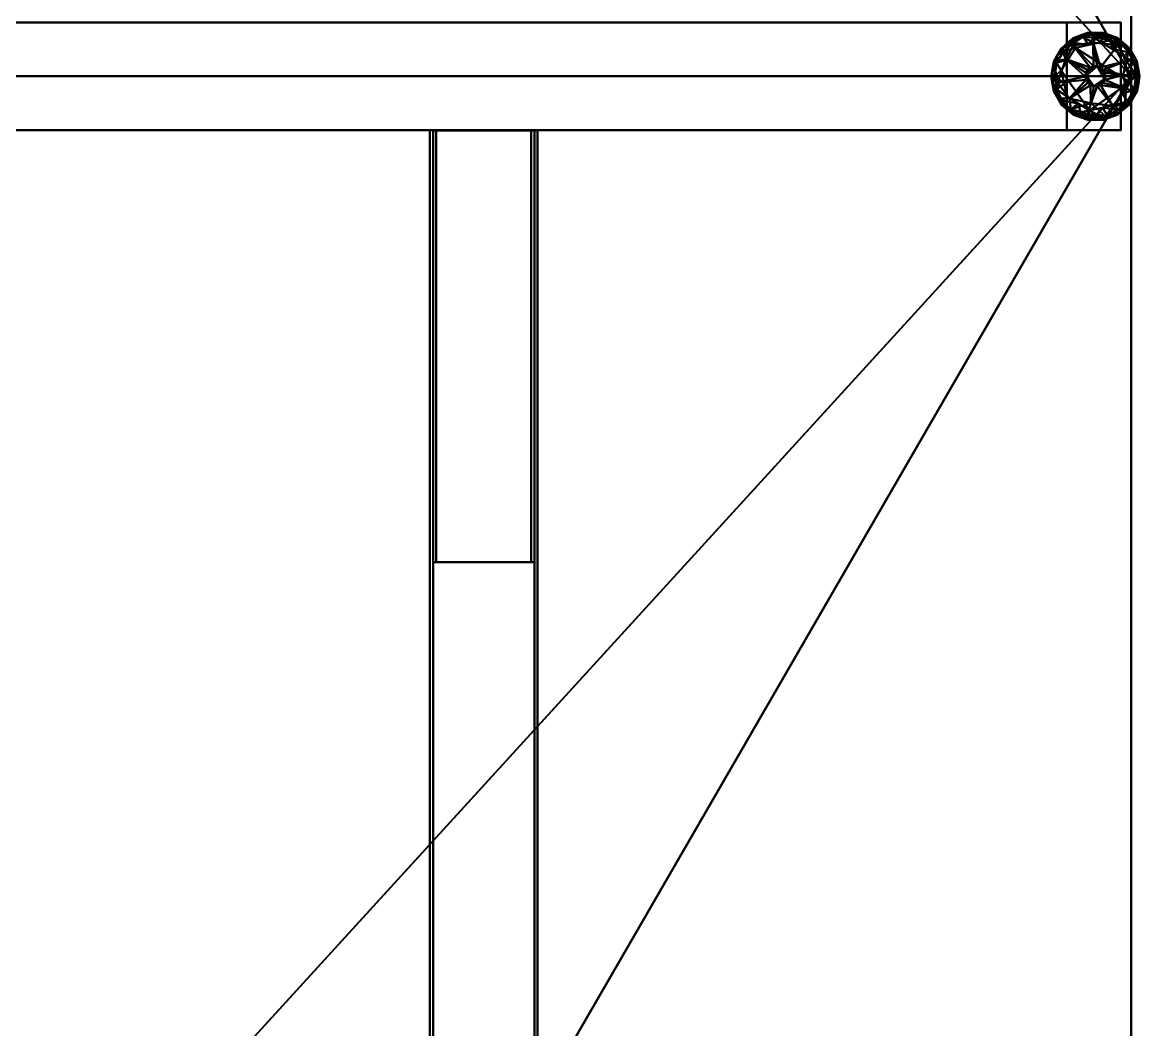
# Model space of a CAD drawing. Header units: millimetres. Extents: x -602 to 604, y -1000 to 2600.
# Drawn here: x 86 to 604, y -242 to 225 of the extents above; entities that cross this region are included whole.
import ezdxf

# ---------------------------------------------------------------- set-up
doc = ezdxf.new("R2010")
doc.units = ezdxf.units.MM
doc.layers.add('I-FURN', color=7, linetype='Continuous', lineweight=40)

msp = doc.modelspace()

# ---------------------------------------------------------------- meshes
at = {"layer": 'I-FURN', "color": 254, "true_color": 0xd7ccc1}
mesh = msp.add_polyface(dxfattribs=at)
corners = [(600.03, 200, 740), (600.03, 1400, 740), (3, 1400, 740), (3, 200, 740), (176.04, 664.43, 740), (56.24, 664.43, 740), (56.24, 933.24, 740), (176.04, 933.24, 740)]
mesh.append_faces([[corners[k] for k in face] for face in [(4, 0, 7)]], dxfattribs={"vtx0": -1, "vtx1": -1, "color": 254})
mesh.append_faces([[corners[k] for k in face] for face in [(3, 5, 6, 2), (2, 6, 7)]], dxfattribs={"vtx0": -1, "vtx2": -1, "color": 254})
mesh.append_faces([[corners[k] for k in face] for face in [(1, 2, 7, 0)]], dxfattribs={"vtx1": -1, "vtx2": -1, "color": 254})
mesh.append_faces([[corners[k] for k in face] for face in [(3, 0, 4, 5)]], dxfattribs={"vtx1": -1, "vtx3": -1, "color": 254})
mesh = msp.add_polyface(dxfattribs=at)
corners = [(600.03, 200, 715), (3, 200, 715), (3, 1400, 715), (600.03, 1400, 715), (176.04, 664.43, 715), (176.04, 933.24, 715), (56.24, 933.24, 715), (56.24, 664.43, 715)]
mesh.append_faces([[corners[k] for k in face] for face in [(6, 2, 5)]], dxfattribs={"vtx0": -1, "vtx1": -1, "color": 254})
mesh.append_faces([[corners[k] for k in face] for face in [(4, 0, 1, 7), (0, 4, 5)]], dxfattribs={"vtx0": -1, "vtx2": -1, "color": 254})
mesh.append_faces([[corners[k] for k in face] for face in [(5, 2, 3, 0)]], dxfattribs={"vtx0": -1, "vtx3": -1, "color": 254})
mesh.append_faces([[corners[k] for k in face] for face in [(1, 2, 6, 7)]], dxfattribs={"vtx1": -1, "vtx3": -1, "color": 254})
mesh = msp.add_polyface(dxfattribs=at)
corners = [(600.03, 1400, 740), (600.03, 200, 740), (600.03, 200, 715), (600.03, 1400, 715)]
mesh.append_faces([[corners[k] for k in face] for face in [(0, 1, 2, 3)]], dxfattribs={"color": 254})
at = {"layer": 'I-FURN', "color": 250, "true_color": 0x1d1d1d}
mesh = msp.add_polyface(dxfattribs=at)
corners = [(-594.97, 225, 715), (595.24, 225, 715), (595.24, 225, 32.81), (570.24, 225, 32.81), (570.24, 225, 665), (-569.97, 225, 665), (-569.97, 225, 32.81), (-594.97, 225, 32.81)]
mesh.append_faces([[corners[k] for k in face] for face in [(4, 1, 2, 3)]], dxfattribs={"vtx0": -1, "color": 250})
mesh.append_faces([[corners[k] for k in face] for face in [(7, 0, 5, 6)]], dxfattribs={"vtx1": -1, "color": 250})
mesh.append_faces([[corners[k] for k in face] for face in [(4, 5, 0, 1)]], dxfattribs={"vtx1": -1, "vtx3": -1, "color": 250})
mesh = msp.add_polyface(dxfattribs=at)
corners = [(595.24, 225, 715), (-594.97, 225, 715), (-594.97, 175, 715), (595.24, 175, 715)]
mesh.append_faces([[corners[k] for k in face] for face in [(3, 0, 1, 2)]], dxfattribs={"color": 250})
mesh = msp.add_polyface(dxfattribs=at)
corners = [(-569.97, 225, 665), (570.24, 225, 665), (570.24, 175, 665), (-569.97, 175, 665)]
mesh.append_faces([[corners[k] for k in face] for face in [(0, 1, 2, 3)]], dxfattribs={"color": 250})
mesh = msp.add_polyface(dxfattribs=at)
corners = [(570.24, 225, 32.81), (595.24, 225, 32.81), (595.24, 175, 32.81), (570.24, 175, 32.81)]
mesh.append_faces([[corners[k] for k in face] for face in [(3, 0, 1, 2)]], dxfattribs={"color": 250})
mesh = msp.add_polyface(dxfattribs=at)
corners = [(570.24, 225, 665), (570.24, 225, 32.81), (570.24, 175, 32.81), (570.24, 175, 665)]
mesh.append_faces([[corners[k] for k in face] for face in [(0, 1, 2, 3)]], dxfattribs={"color": 250})
mesh = msp.add_polyface(dxfattribs=at)
corners = [(595.24, 225, 32.81), (595.24, 225, 715), (595.24, 175, 715), (595.24, 175, 32.81)]
mesh.append_faces([[corners[k] for k in face] for face in [(0, 1, 2, 3)]], dxfattribs={"color": 250})
mesh = msp.add_polyface(dxfattribs=at)
corners = [(587, 220.21, 19.4), (586.94, 219.87, 17.72), (586.78, 218.93, 16.29), (586.54, 217.53, 15.33), (586.26, 215.87, 15), (574.24, 213.15, 15), (567.66, 202.72, 15), (570.39, 190.71, 15), (580.81, 184.13, 15), (580.52, 182.47, 15.33), (580.28, 181.07, 16.29), (580.12, 180.13, 17.72), (580.06, 179.8, 19.4), (573.35, 182.21, 19.4), (567.88, 186.76, 19.4), (564.3, 192.91, 19.4), (563.03, 199.91, 19.4), (564.24, 206.92, 19.4), (567.76, 213.1, 19.4), (573.19, 217.7, 19.4), (579.87, 220.17, 19.4), (577.89, 218.25, 16.18), (572.13, 184.68, 16.18), (581.97, 219.34, 16.49), (575.61, 182.29, 16.49), (570.95, 207.94, 15), (569.02, 196.72, 15), (565.52, 206.28, 16.16), (565.45, 193.88, 16.18), (582.62, 220.18, 19.4), (575.94, 181.28, 19.4), (564.78, 200.04, 15.89), (568.88, 211.71, 15.89), (573.32, 215.57, 15.79), (580.25, 214.51, 15), (576.53, 218.94, 19.4), (575.3, 218.4, 17.69), (571.41, 216.04, 17.58), (570.62, 184.48, 19.4), (569.63, 185.4, 17.69), (568.14, 188.77, 16.13), (567.05, 188.36, 17.75), (575.6, 187.42, 15), (566.09, 189.83, 19.4), (582.6, 217.91, 15.4), (576.68, 183.43, 15.4), (563.63, 203.42, 19.4), (563.54, 201.61, 17.48), (563.65, 197.03, 17.58), (566, 209.8, 17.54), (568.4, 213.1, 17.39), (570.48, 215.4, 19.4), (565.23, 191.78, 17.5), (564.11, 205.36, 17.67), (563.66, 196.41, 19.4), (566, 210.01, 19.4)]
mesh.append_faces([[corners[k] for k in face] for face in [(29, 23, 20), (6, 27, 25), (3, 23, 2), (9, 45, 8), (7, 28, 26), (34, 44, 4), (46, 47, 16), (51, 50, 18)]], dxfattribs={"vtx0": -1, "vtx1": -1, "color": 250})
mesh.append_faces([[corners[k] for k in face] for face in [(19, 36, 37), (44, 23, 3), (47, 48, 16), (27, 53, 49), (36, 23, 21), (23, 29, 1), (37, 36, 33), (21, 34, 33), (5, 32, 33), (40, 41, 52), (25, 27, 32), (49, 50, 32), (39, 14, 41), (45, 9, 24), (31, 27, 6), (11, 30, 24), (39, 40, 22), (27, 49, 32), (26, 28, 31), (39, 24, 13), (47, 27, 31), (21, 44, 34), (23, 36, 20), (33, 36, 21), (50, 33, 32), (50, 51, 37), (41, 40, 39), (24, 39, 22), (28, 7, 40), (40, 42, 22), (41, 43, 52), (21, 23, 44), (24, 22, 45), (42, 45, 22), (53, 27, 47), (48, 31, 28), (31, 48, 47), (48, 28, 52), (49, 18, 50), (48, 52, 15), (33, 50, 37), (40, 52, 28), (46, 53, 47), (49, 53, 17)]], dxfattribs={"vtx0": -1, "vtx1": -1, "vtx2": -1, "color": 250})
mesh.append_faces([[corners[k] for k in face] for face in [(40, 7, 42), (32, 5, 25), (24, 10, 11), (24, 9, 10), (41, 14, 43), (45, 42, 8), (52, 43, 15)]], dxfattribs={"vtx0": -1, "vtx2": -1, "color": 250})
mesh.append_faces([[corners[k] for k in face] for face in [(36, 19, 35, 20), (39, 13, 38, 14), (48, 15, 54, 16)]], dxfattribs={"vtx0": -1, "vtx3": -1, "color": 250})
mesh.append_faces([[corners[k] for k in face] for face in [(3, 4, 44), (1, 2, 23), (6, 26, 31), (46, 17, 53), (30, 13, 24), (34, 5, 33), (55, 18, 49, 17), (51, 19, 37)]], dxfattribs={"vtx1": -1, "vtx2": -1, "color": 250})
mesh.append_faces([[corners[k] for k in face] for face in [(29, 0, 1), (11, 12, 30)]], dxfattribs={"vtx2": -1, "color": 250})
mesh = msp.add_polyface(dxfattribs=at)
corners = [(587, 220.2, 19.4), (579.85, 220.16, 19.4), (573.18, 217.69, 19.4), (567.76, 213.09, 19.41), (564.23, 206.92, 19.41), (563.03, 199.92, 19.41), (564.29, 192.92, 19.41), (567.87, 186.77, 19.4), (573.33, 182.22, 19.4), (580.06, 179.8, 19.4), (587.22, 179.84, 19.4), (593.89, 182.31, 19.4), (599.31, 186.91, 19.41), (602.83, 193.08, 19.41), (604.03, 200.08, 19.41), (602.77, 207.08, 19.41), (599.19, 213.22, 19.4), (593.73, 217.78, 19.4), (582.74, 195.37, 28.28), (581.2, 195.92, 28.27), (579.95, 196.96, 28.23), (579.12, 198.37, 28.18), (578.83, 199.98, 28.11), (579.11, 201.59, 28.03), (579.92, 203, 27.96), (581.16, 204.06, 27.9), (582.69, 204.63, 27.86), (584.33, 204.63, 27.85), (585.86, 204.08, 27.86), (587.12, 203.04, 27.9), (587.94, 201.63, 27.96), (588.23, 200.02, 28.03), (587.96, 198.41, 28.11), (587.15, 197, 28.18), (585.9, 195.94, 28.23), (584.37, 195.38, 28.27), (569.82, 207.88, 25.45), (582.49, 215.64, 25.15), (597.95, 207.18, 25.17), (571.44, 189.78, 26.05), (591.53, 186.34, 26.05), (597.85, 194.12, 25.91), (579.96, 182.4, 24.89), (565.94, 197.16, 24.65), (601.92, 201.02, 23.89), (593.9, 214.44, 24.03), (596.4, 200.48, 26.61), (570.47, 215.39, 19.41), (573.23, 214.3, 24.24), (576.51, 218.93, 19.4), (584.27, 219.37, 22.52), (566.08, 189.85, 19.41), (581.41, 187.62, 27.3), (596.6, 184.61, 19.41), (597.13, 186.71, 23.67), (572.19, 184.78, 23.85), (588.37, 181.43, 23.59)]
mesh.append_faces([[corners[k] for k in face] for face in [(13, 54, 12), (22, 43, 21), (7, 55, 51), (2, 48, 49), (6, 43, 5), (51, 43, 6), (10, 42, 9), (19, 52, 18), (33, 41, 32), (47, 48, 2), (32, 46, 31), (49, 50, 1), (8, 55, 7)]], dxfattribs={"vtx0": -1, "vtx1": -1, "color": 250})
mesh.append_faces([[corners[k] for k in face] for face in [(25, 48, 36), (54, 40, 11), (48, 37, 49), (41, 40, 54), (48, 47, 36), (26, 37, 48), (42, 56, 52), (35, 52, 40), (38, 16, 45), (45, 17, 50), (38, 45, 28), (46, 44, 38), (41, 13, 44), (44, 46, 41), (46, 32, 41), (8, 42, 55), (28, 45, 37), (4, 43, 36), (15, 38, 44), (36, 43, 22), (43, 51, 39), (39, 52, 19), (42, 10, 56), (45, 50, 37), (41, 34, 40), (50, 49, 37), (54, 13, 41), (52, 55, 42), (21, 43, 39), (52, 39, 55), (46, 38, 29), (51, 55, 39), (11, 40, 56), (52, 56, 40)]], dxfattribs={"vtx0": -1, "vtx1": -1, "vtx2": -1, "color": 250})
mesh.append_faces([[corners[k] for k in face] for face in [(36, 24, 25), (36, 22, 23), (48, 25, 26), (37, 26, 27), (50, 17, 0), (38, 28, 29), (44, 13, 14), (39, 20, 21), (37, 27, 28), (42, 8, 9), (41, 33, 34), (46, 30, 31), (44, 14, 15)]], dxfattribs={"vtx0": -1, "vtx2": -1, "color": 250})
mesh.append_faces([[corners[k] for k in face] for face in [(53, 12, 54, 11), (15, 16, 38), (23, 24, 36), (16, 17, 45), (29, 30, 46), (4, 5, 43), (0, 1, 50), (19, 20, 39), (3, 4, 36), (34, 35, 40), (35, 18, 52), (47, 3, 36), (10, 11, 56)]], dxfattribs={"vtx1": -1, "vtx2": -1, "color": 250})
mesh = msp.add_polyface(dxfattribs=at)
corners = [(580.81, 184.13, 15), (592.83, 186.85, 15), (599.4, 197.28, 15), (596.68, 209.29, 15), (586.26, 215.87, 15), (586.54, 217.53, 15.33), (586.78, 218.93, 16.29), (586.94, 219.87, 17.72), (587, 220.21, 19.4), (593.71, 217.79, 19.4), (599.18, 213.24, 19.4), (602.77, 207.09, 19.4), (604.03, 200.09, 19.4), (602.83, 193.08, 19.4), (599.3, 186.9, 19.4), (593.87, 182.3, 19.4), (587.19, 179.83, 19.4), (580.06, 179.8, 19.4), (580.12, 180.13, 17.72), (580.28, 181.07, 16.29), (580.52, 182.47, 15.33), (589.18, 181.76, 16.18), (594.94, 215.32, 16.18), (585.1, 180.66, 16.49), (591.45, 217.71, 16.49), (596.11, 192.07, 15), (598.04, 203.29, 15), (601.54, 193.72, 16.16), (601.62, 206.12, 16.18), (584.44, 179.82, 19.4), (591.12, 218.73, 19.4), (602.29, 199.97, 15.89), (598.18, 188.29, 15.89), (593.74, 184.43, 15.79), (586.82, 185.49, 15), (590.53, 181.06, 19.4), (591.77, 181.61, 17.69), (595.66, 183.96, 17.58), (596.45, 215.52, 19.4), (597.43, 214.6, 17.69), (598.92, 211.23, 16.13), (600.02, 211.64, 17.75), (591.47, 212.58, 15), (600.97, 210.17, 19.4), (584.47, 182.09, 15.4), (590.38, 216.57, 15.4), (603.43, 196.58, 19.4), (603.53, 198.39, 17.48), (603.42, 202.97, 17.58), (601.06, 190.2, 17.54), (598.66, 186.9, 17.39), (596.58, 184.6, 19.4), (601.84, 208.22, 17.5), (602.95, 194.64, 17.67), (603.4, 203.59, 19.4), (601.06, 189.99, 19.4)]
mesh.append_faces([[corners[k] for k in face] for face in [(29, 23, 16), (2, 27, 25), (5, 45, 4), (3, 28, 26), (34, 44, 0), (46, 47, 12), (51, 50, 14)]], dxfattribs={"vtx0": -1, "vtx1": -1, "color": 250})
mesh.append_faces([[corners[k] for k in face] for face in [(15, 36, 37), (44, 23, 20), (47, 48, 12), (27, 53, 49), (36, 23, 21), (23, 29, 18), (37, 36, 33), (21, 34, 33), (7, 30, 24), (32, 33, 1), (39, 24, 9), (25, 27, 32), (49, 50, 32), (39, 10, 41), (45, 5, 24), (31, 27, 2), (40, 41, 52), (39, 40, 22), (27, 49, 32), (26, 28, 31), (47, 27, 31), (21, 44, 34), (23, 36, 16), (33, 36, 21), (50, 33, 32), (50, 51, 37), (41, 40, 39), (24, 39, 22), (28, 3, 40), (40, 42, 22), (41, 43, 52), (21, 23, 44), (24, 22, 45), (42, 45, 22), (53, 27, 47), (48, 31, 28), (31, 48, 47), (48, 28, 52), (49, 14, 50), (48, 52, 11), (33, 50, 37), (40, 52, 28), (46, 53, 47), (49, 53, 13)]], dxfattribs={"vtx0": -1, "vtx1": -1, "vtx2": -1, "color": 250})
mesh.append_faces([[corners[k] for k in face] for face in [(23, 19, 20), (40, 3, 42), (24, 5, 6), (24, 6, 7), (32, 1, 25), (41, 10, 43), (45, 42, 4), (52, 43, 11)]], dxfattribs={"vtx0": -1, "vtx2": -1, "color": 250})
mesh.append_faces([[corners[k] for k in face] for face in [(36, 15, 35, 16), (39, 9, 38, 10), (48, 11, 54, 12)]], dxfattribs={"vtx0": -1, "vtx3": -1, "color": 250})
mesh.append_faces([[corners[k] for k in face] for face in [(2, 26, 31), (20, 0, 44), (18, 19, 23), (46, 13, 53), (30, 9, 24), (34, 1, 33), (55, 14, 49, 13), (51, 15, 37)]], dxfattribs={"vtx1": -1, "vtx2": -1, "color": 250})
mesh.append_faces([[corners[k] for k in face] for face in [(29, 17, 18), (7, 8, 30)]], dxfattribs={"vtx2": -1, "color": 250})
mesh = msp.add_polyface(dxfattribs=at)
corners = [(580.81, 184.13, 15), (570.39, 190.71, 15), (567.66, 202.72, 15), (574.24, 213.15, 15), (586.26, 215.87, 15), (596.68, 209.29, 15), (599.4, 197.28, 15), (592.83, 186.85, 15)]
mesh.append_faces([[corners[k] for k in face] for face in [(6, 3, 4, 5), (0, 6, 7)]], dxfattribs={"vtx0": -1, "color": 250})
mesh.append_faces([[corners[k] for k in face] for face in [(1, 2, 0)]], dxfattribs={"vtx1": -1, "color": 250})
mesh.append_faces([[corners[k] for k in face] for face in [(2, 3, 6, 0)]], dxfattribs={"vtx1": -1, "vtx2": -1, "vtx3": -1, "color": 250})
mesh = msp.add_polyface(dxfattribs=at)
corners = [(582.74, 195.37, 28.28), (582.74, 195.37, 33.71), (582.74, 195.37, 39.14), (582.74, 195.37, 44.57), (582.74, 195.37, 50), (578.9, 200.8, 50), (584.33, 204.63, 50), (584.33, 204.63, 44.46), (584.33, 204.63, 38.92), (584.33, 204.63, 33.38), (584.33, 204.63, 27.85), (582.69, 204.63, 27.86), (581.16, 204.06, 27.9), (579.92, 203, 27.96), (579.11, 201.59, 28.03), (578.83, 199.98, 28.11), (579.12, 198.37, 28.18), (579.95, 196.96, 28.23), (581.2, 195.92, 28.27)]
mesh.append_faces([[corners[k] for k in face] for face in [(5, 2, 3, 4), (11, 9, 10)]], dxfattribs={"vtx0": -1, "color": 250})
mesh.append_faces([[corners[k] for k in face] for face in [(18, 1, 17), (14, 8, 13)]], dxfattribs={"vtx0": -1, "vtx1": -1, "color": 250})
mesh.append_faces([[corners[k] for k in face] for face in [(15, 2, 5), (8, 15, 5)]], dxfattribs={"vtx0": -1, "vtx1": -1, "vtx2": -1, "color": 250})
mesh.append_faces([[corners[k] for k in face] for face in [(16, 1, 2), (8, 14, 15), (13, 8, 9), (9, 11, 12)]], dxfattribs={"vtx0": -1, "vtx2": -1, "color": 250})
mesh.append_faces([[corners[k] for k in face] for face in [(16, 17, 1), (15, 16, 2), (12, 13, 9)]], dxfattribs={"vtx1": -1, "vtx2": -1, "color": 250})
mesh.append_faces([[corners[k] for k in face] for face in [(18, 0, 1)]], dxfattribs={"vtx2": -1, "color": 250})
mesh.append_faces([[corners[k] for k in face] for face in [(5, 6, 7, 8)]], dxfattribs={"vtx3": -1, "color": 250})
at = {"layer": 'I-FURN', "color": 250, "true_color": 0x262626}
mesh = msp.add_polyface(dxfattribs=at)
corners = [(582.74, 195.37, 50), (588.16, 199.21, 50), (584.33, 204.63, 50), (578.9, 200.8, 50)]
mesh.append_faces([[corners[k] for k in face] for face in [(2, 3, 0, 1)]], dxfattribs={"color": 250})
at = {"layer": 'I-FURN', "color": 250, "true_color": 0x1d1d1d}
mesh = msp.add_polyface(dxfattribs=at)
corners = [(584.33, 204.63, 50), (588.16, 199.21, 50), (582.74, 195.37, 50), (582.74, 195.37, 44.57), (582.74, 195.37, 39.14), (582.74, 195.37, 33.71), (582.74, 195.37, 28.28), (584.37, 195.38, 28.27), (585.9, 195.94, 28.23), (587.15, 197, 28.18), (587.96, 198.41, 28.11), (588.23, 200.02, 28.03), (587.94, 201.63, 27.96), (587.12, 203.04, 27.9), (585.86, 204.08, 27.86), (584.33, 204.63, 27.85), (584.33, 204.63, 33.38), (584.33, 204.63, 38.92), (584.33, 204.63, 44.46)]
mesh.append_faces([[corners[k] for k in face] for face in [(1, 17, 18, 0)]], dxfattribs={"vtx0": -1, "color": 250})
mesh.append_faces([[corners[k] for k in face] for face in [(11, 17, 10), (9, 5, 8)]], dxfattribs={"vtx0": -1, "vtx1": -1, "color": 250})
mesh.append_faces([[corners[k] for k in face] for face in [(4, 10, 1), (1, 10, 17)]], dxfattribs={"vtx0": -1, "vtx1": -1, "vtx2": -1, "color": 250})
mesh.append_faces([[corners[k] for k in face] for face in [(16, 12, 13), (17, 11, 12), (9, 4, 5)]], dxfattribs={"vtx0": -1, "vtx2": -1, "color": 250})
mesh.append_faces([[corners[k] for k in face] for face in [(15, 16, 14), (3, 4, 1, 2), (6, 7, 5)]], dxfattribs={"vtx1": -1, "color": 250})
mesh.append_faces([[corners[k] for k in face] for face in [(16, 17, 12), (13, 14, 16), (9, 10, 4), (7, 8, 5)]], dxfattribs={"vtx1": -1, "vtx2": -1, "color": 250})
at = {"layer": 'I-FURN', "color": 254, "true_color": 0xd7ccc1}
mesh = msp.add_polyface(dxfattribs=at)
corners = [(600.03, 200, 740), (3, 200, 740), (3, -1000, 740), (600.03, -1000, 740), (176.04, -264.43, 740), (176.04, -533.24, 740), (56.24, -533.24, 740), (56.24, -264.43, 740)]
mesh.append_faces([[corners[k] for k in face] for face in [(6, 2, 5)]], dxfattribs={"vtx0": -1, "vtx1": -1, "color": 254})
mesh.append_faces([[corners[k] for k in face] for face in [(0, 4, 5), (4, 0, 1, 7)]], dxfattribs={"vtx0": -1, "vtx2": -1, "color": 254})
mesh.append_faces([[corners[k] for k in face] for face in [(5, 2, 3, 0)]], dxfattribs={"vtx0": -1, "vtx3": -1, "color": 254})
mesh.append_faces([[corners[k] for k in face] for face in [(6, 7, 1, 2)]], dxfattribs={"vtx1": -1, "vtx3": -1, "color": 254})
mesh = msp.add_polyface(dxfattribs=at)
corners = [(600.03, 200, 715), (600.03, -1000, 715), (3, -1000, 715), (3, 200, 715), (176.04, -264.43, 715), (56.24, -264.43, 715), (56.24, -533.24, 715), (176.04, -533.24, 715)]
mesh.append_faces([[corners[k] for k in face] for face in [(3, 5, 6, 2), (2, 6, 7, 1)]], dxfattribs={"vtx0": -1, "vtx2": -1, "color": 254})
mesh.append_faces([[corners[k] for k in face] for face in [(4, 5, 3, 0), (7, 4, 0, 1)]], dxfattribs={"vtx1": -1, "vtx3": -1, "color": 254})
mesh = msp.add_polyface(dxfattribs=at)
corners = [(3, 200, 740), (600.03, 200, 740), (600.03, 200, 715), (3, 200, 715)]
mesh.append_faces([[corners[k] for k in face] for face in [(3, 0, 1, 2)]], dxfattribs={"color": 254})
mesh = msp.add_polyface(dxfattribs=at)
corners = [(600.03, 200, 740), (3, 200, 740), (3, 200, 715), (600.03, 200, 715)]
mesh.append_faces([[corners[k] for k in face] for face in [(3, 0, 1, 2)]], dxfattribs={"color": 254})
mesh = msp.add_polyface(dxfattribs=at)
corners = [(600.03, 200, 740), (600.03, -1000, 740), (600.03, -1000, 715), (600.03, 200, 715)]
mesh.append_faces([[corners[k] for k in face] for face in [(0, 1, 2, 3)]], dxfattribs={"color": 254})
at = {"layer": 'I-FURN', "color": 250, "true_color": 0x1d1d1d}
mesh = msp.add_polyface(dxfattribs=at)
corners = [(-594.97, 175, 715), (-594.97, 175, 32.81), (-569.97, 175, 32.81), (-569.97, 175, 665), (570.24, 175, 665), (570.24, 175, 32.81), (595.24, 175, 32.81), (595.24, 175, 715)]
mesh.append_faces([[corners[k] for k in face] for face in [(3, 0, 1, 2)]], dxfattribs={"vtx0": -1, "color": 250})
mesh.append_faces([[corners[k] for k in face] for face in [(6, 7, 4, 5)]], dxfattribs={"vtx1": -1, "color": 250})
mesh.append_faces([[corners[k] for k in face] for face in [(3, 4, 7, 0)]], dxfattribs={"vtx1": -1, "vtx3": -1, "color": 250})
mesh = msp.add_polyface(dxfattribs=at)
corners = [(325, 175, 715), (325, 175, 665), (275, 175, 665), (275, 175, 715), (323.5, 175, 713.5), (276.5, 175, 713.5), (276.5, 175, 666.5), (323.5, 175, 666.5)]
mesh.append_faces([[corners[k] for k in face] for face in [(3, 5, 6, 2), (2, 6, 7, 1)]], dxfattribs={"vtx0": -1, "vtx2": -1, "color": 250})
mesh.append_faces([[corners[k] for k in face] for face in [(4, 5, 3, 0), (7, 4, 0, 1)]], dxfattribs={"vtx1": -1, "vtx3": -1, "color": 250})
mesh = msp.add_polyface(dxfattribs=at)
corners = [(275, -745, 715), (325, -745, 715), (325, 175, 715), (275, 175, 715)]
mesh.append_faces([[corners[k] for k in face] for face in [(0, 1, 2, 3)]], dxfattribs={"color": 250})
mesh = msp.add_polyface(dxfattribs=at)
corners = [(275, -745, 665), (275, -745, 715), (275, 175, 715), (275, 175, 665)]
mesh.append_faces([[corners[k] for k in face] for face in [(0, 1, 2, 3)]], dxfattribs={"color": 250})
mesh = msp.add_polyface(dxfattribs=at)
corners = [(325, -745, 665), (275, -745, 665), (275, 175, 665), (325, 175, 665)]
mesh.append_faces([[corners[k] for k in face] for face in [(3, 0, 1, 2)]], dxfattribs={"color": 250})
mesh = msp.add_polyface(dxfattribs=at)
corners = [(325, 175, 715), (325, 175, 665), (275, 175, 665), (275, 175, 715), (323.5, 175, 713.5), (276.5, 175, 713.5), (276.5, 175, 666.5), (323.5, 175, 666.5)]
mesh.append_faces([[corners[k] for k in face] for face in [(3, 5, 6, 2), (2, 6, 7, 1)]], dxfattribs={"vtx0": -1, "vtx2": -1, "color": 250})
mesh.append_faces([[corners[k] for k in face] for face in [(4, 5, 3, 0), (7, 4, 0, 1)]], dxfattribs={"vtx1": -1, "vtx3": -1, "color": 250})
mesh = msp.add_polyface(dxfattribs=at)
corners = [(275, -945.05, 715), (325, -945.05, 715), (325, 175, 715), (275, 175, 715)]
mesh.append_faces([[corners[k] for k in face] for face in [(0, 1, 2, 3)]], dxfattribs={"color": 250})
mesh = msp.add_polyface(dxfattribs=at)
corners = [(275, -945.05, 665), (275, -945.05, 715), (275, 175, 715), (275, 175, 665)]
mesh.append_faces([[corners[k] for k in face] for face in [(0, 1, 2, 3)]], dxfattribs={"color": 250})
mesh = msp.add_polyface(dxfattribs=at)
corners = [(325, -945.05, 665), (275, -945.05, 665), (275, 175, 665), (325, 175, 665)]
mesh.append_faces([[corners[k] for k in face] for face in [(3, 0, 1, 2)]], dxfattribs={"color": 250})
mesh = msp.add_polyface(dxfattribs=at)
corners = [(276.5, -745, 666.5), (323.5, -745, 666.5), (323.5, 175, 666.5), (276.5, 175, 666.5)]
mesh.append_faces([[corners[k] for k in face] for face in [(0, 1, 2, 3)]], dxfattribs={"color": 250})
mesh = msp.add_polyface(dxfattribs=at)
corners = [(276.5, -745, 713.5), (276.5, -745, 666.5), (276.5, 175, 666.5), (276.5, 175, 713.5)]
mesh.append_faces([[corners[k] for k in face] for face in [(0, 1, 2, 3)]], dxfattribs={"color": 250})
mesh = msp.add_polyface(dxfattribs=at)
corners = [(323.5, -745, 713.5), (276.5, -745, 713.5), (276.5, 175, 713.5), (323.5, 175, 713.5)]
mesh.append_faces([[corners[k] for k in face] for face in [(0, 1, 2, 3)]], dxfattribs={"color": 250})
mesh = msp.add_polyface(dxfattribs=at)
corners = [(276.5, -945.05, 666.5), (323.5, -945.05, 666.5), (323.5, 175, 666.5), (276.5, 175, 666.5)]
mesh.append_faces([[corners[k] for k in face] for face in [(0, 1, 2, 3)]], dxfattribs={"color": 250})
mesh = msp.add_polyface(dxfattribs=at)
corners = [(276.5, -945.05, 713.5), (276.5, -945.05, 666.5), (276.5, 175, 666.5), (276.5, 175, 713.5)]
mesh.append_faces([[corners[k] for k in face] for face in [(0, 1, 2, 3)]], dxfattribs={"color": 250})
mesh = msp.add_polyface(dxfattribs=at)
corners = [(323.5, -945.05, 713.5), (276.5, -945.05, 713.5), (276.5, 175, 713.5), (323.5, 175, 713.5)]
mesh.append_faces([[corners[k] for k in face] for face in [(0, 1, 2, 3)]], dxfattribs={"color": 250})
mesh = msp.add_polyface(dxfattribs=at)
corners = [(323.5, 174.95, 666.5), (322, 174.95, 666.5), (322, 174.95, 712), (278, 174.95, 712), (278, 174.95, 666.5), (276.5, 174.95, 666.5), (276.5, 174.95, 713.5), (323.5, 174.95, 713.5)]
mesh.append_faces([[corners[k] for k in face] for face in [(2, 7, 0, 1)]], dxfattribs={"vtx0": -1, "color": 250})
mesh.append_faces([[corners[k] for k in face] for face in [(7, 2, 3, 6)]], dxfattribs={"vtx0": -1, "vtx2": -1, "color": 250})
mesh.append_faces([[corners[k] for k in face] for face in [(5, 6, 3, 4)]], dxfattribs={"vtx1": -1, "color": 250})
mesh = msp.add_polyface(dxfattribs=at)
corners = [(276.5, -25.05, 666.5), (276.5, -25.05, 713.5), (276.5, 174.95, 713.5), (276.5, 174.95, 666.5)]
mesh.append_faces([[corners[k] for k in face] for face in [(3, 0, 1, 2)]], dxfattribs={"color": 250})
mesh = msp.add_polyface(dxfattribs=at)
corners = [(276.5, -25.05, 713.5), (323.5, -25.05, 713.5), (323.5, 174.95, 713.5), (276.5, 174.95, 713.5)]
mesh.append_faces([[corners[k] for k in face] for face in [(0, 1, 2, 3)]], dxfattribs={"color": 250})
mesh = msp.add_polyface(dxfattribs=at)
corners = [(278, -25.05, 666.5), (276.5, -25.05, 666.5), (276.5, 174.95, 666.5), (278, 174.95, 666.5)]
mesh.append_faces([[corners[k] for k in face] for face in [(0, 1, 2, 3)]], dxfattribs={"color": 250})
mesh = msp.add_polyface(dxfattribs=at)
corners = [(278, -25.05, 712), (278, -25.05, 666.5), (278, 174.95, 666.5), (278, 174.95, 712)]
mesh.append_faces([[corners[k] for k in face] for face in [(0, 1, 2, 3)]], dxfattribs={"color": 250})
mesh = msp.add_polyface(dxfattribs=at)
corners = [(322, -25.05, 712), (278, -25.05, 712), (278, 174.95, 712), (322, 174.95, 712)]
mesh.append_faces([[corners[k] for k in face] for face in [(0, 1, 2, 3)]], dxfattribs={"color": 250})
mesh = msp.add_polyface(dxfattribs=at)
corners = [(322, -25.05, 666.5), (322, -25.05, 712), (322, 174.95, 712), (322, 174.95, 666.5)]
mesh.append_faces([[corners[k] for k in face] for face in [(0, 1, 2, 3)]], dxfattribs={"color": 250})
mesh = msp.add_polyface(dxfattribs=at)
corners = [(323.5, -25.05, 666.5), (322, -25.05, 666.5), (322, 174.95, 666.5), (323.5, 174.95, 666.5)]
mesh.append_faces([[corners[k] for k in face] for face in [(0, 1, 2, 3)]], dxfattribs={"color": 250})
mesh = msp.add_polyface(dxfattribs=at)
corners = [(323.5, -745, 666.5), (323.5, -745, 713.5), (323.5, 175, 713.5), (323.5, 175, 666.5)]
mesh.append_faces([[corners[k] for k in face] for face in [(0, 1, 2, 3)]], dxfattribs={"color": 250})
mesh = msp.add_polyface(dxfattribs=at)
corners = [(323.5, -945.05, 666.5), (323.5, -945.05, 713.5), (323.5, 175, 713.5), (323.5, 175, 666.5)]
mesh.append_faces([[corners[k] for k in face] for face in [(0, 1, 2, 3)]], dxfattribs={"color": 250})
mesh = msp.add_polyface(dxfattribs=at)
corners = [(323.5, -25.05, 713.5), (323.5, -25.05, 666.5), (323.5, 174.95, 666.5), (323.5, 174.95, 713.5)]
mesh.append_faces([[corners[k] for k in face] for face in [(3, 0, 1, 2)]], dxfattribs={"color": 250})
mesh = msp.add_polyface(dxfattribs=at)
corners = [(325, -745, 715), (325, -745, 665), (325, 175, 665), (325, 175, 715)]
mesh.append_faces([[corners[k] for k in face] for face in [(0, 1, 2, 3)]], dxfattribs={"color": 250})
mesh = msp.add_polyface(dxfattribs=at)
corners = [(325, -945.05, 715), (325, -945.05, 665), (325, 175, 665), (325, 175, 715)]
mesh.append_faces([[corners[k] for k in face] for face in [(0, 1, 2, 3)]], dxfattribs={"color": 250})
mesh = msp.add_polyface(dxfattribs=at)
corners = [(323.5, -25.05, 666.5), (323.5, -25.05, 713.5), (276.5, -25.05, 713.5), (276.5, -25.05, 666.5), (278, -25.05, 666.5), (278, -25.05, 712), (322, -25.05, 712), (322, -25.05, 666.5)]
mesh.append_faces([[corners[k] for k in face] for face in [(5, 6, 1, 2)]], dxfattribs={"vtx1": -1, "vtx3": -1, "color": 250})
mesh.append_faces([[corners[k] for k in face] for face in [(3, 4, 5, 2)]], dxfattribs={"vtx2": -1, "color": 250})
mesh.append_faces([[corners[k] for k in face] for face in [(6, 7, 0, 1)]], dxfattribs={"vtx3": -1, "color": 250})

doc.saveas('drawing.dxf')
